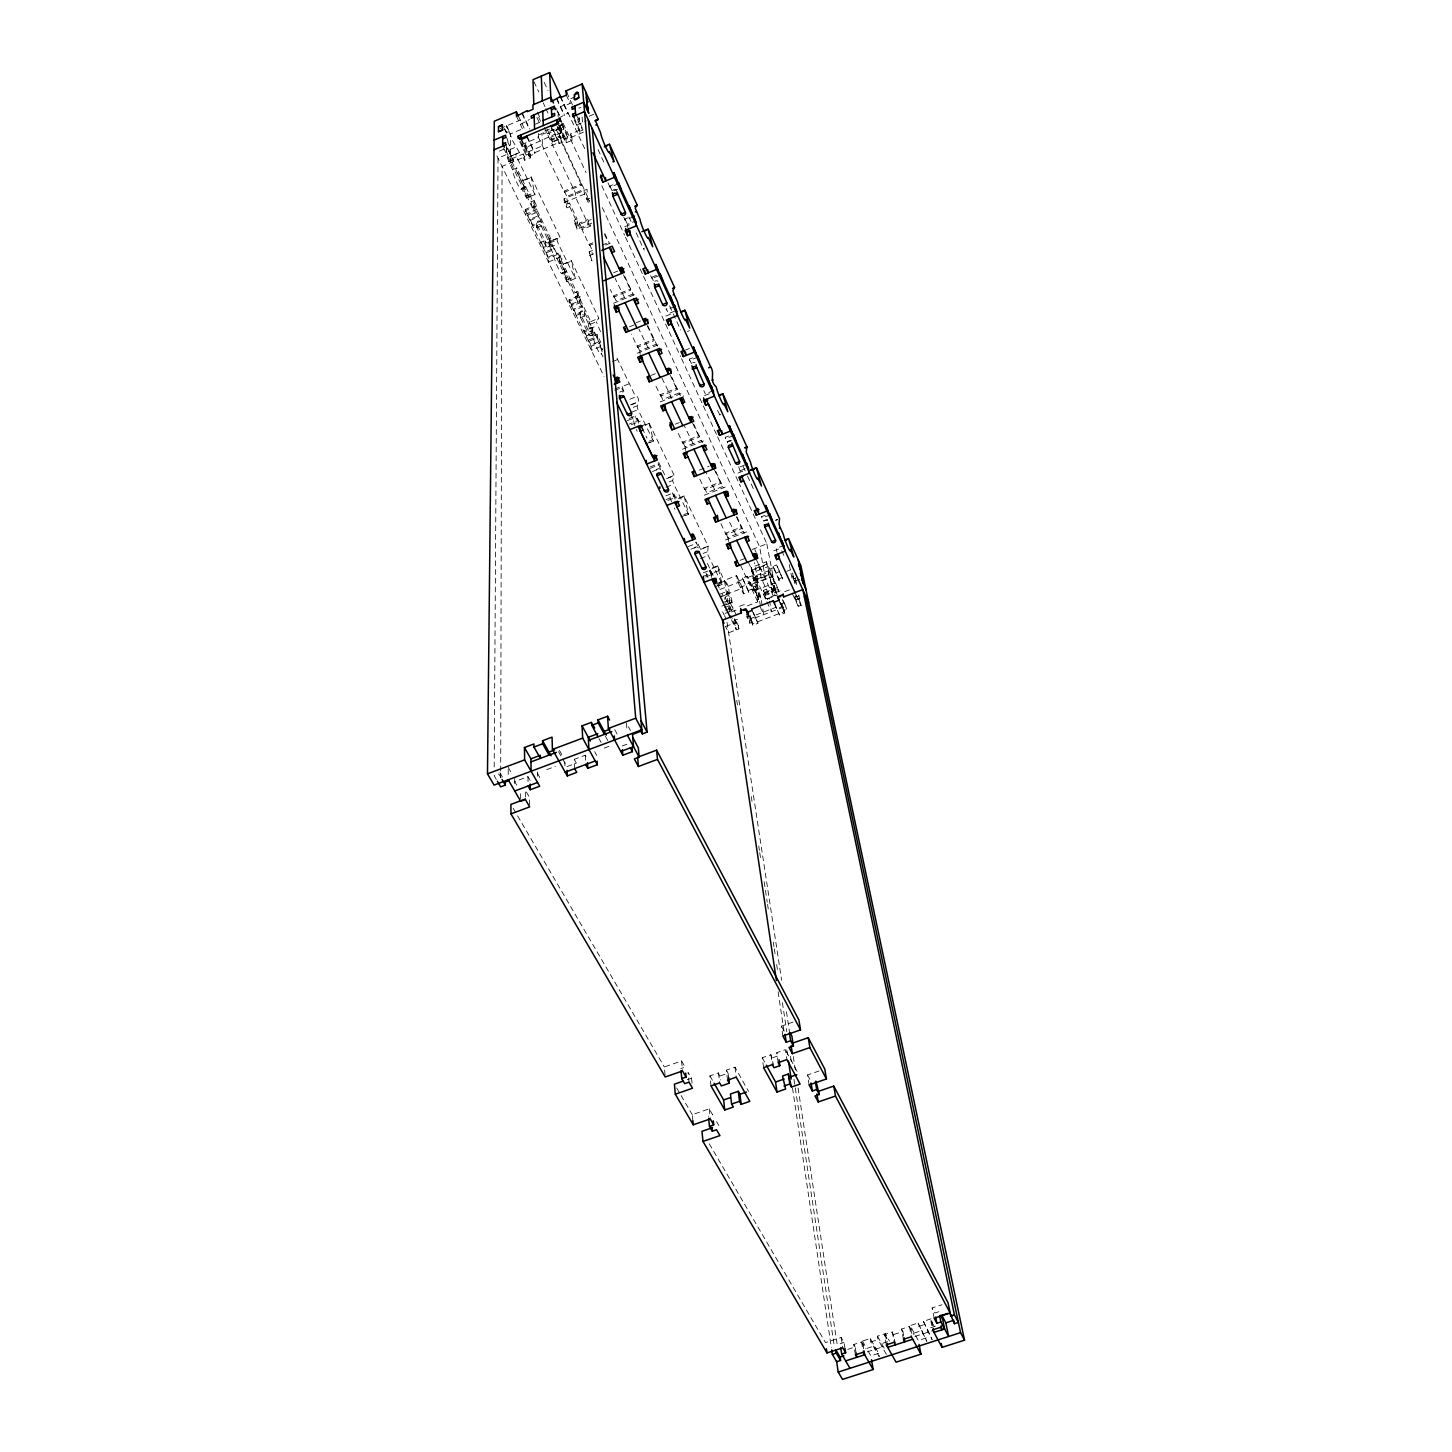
<?xml version="1.0" encoding="UTF-8"?>
<svg xmlns="http://www.w3.org/2000/svg" width="1452" height="1452" viewBox="0 0 1452 1452"><rect width="100%" height="100%" fill="white"/><g stroke="black" fill="none" stroke-linecap="round" stroke-linejoin="round"><path stroke-width="0.75" stroke-dasharray="5 3.75" d="M500.668 777.8L500.686 773.281M500.686 771.012L502.065 166.381L523.264 157.488L523.192 153.948L510.687 159.212L531.232 201.774L531.323 205.44L534.191 204.242L534.082 200.594L531.232 201.774M494.188 766.983L498.036 158.123L509.634 153.24L506.403 144.238M526.64 197.98L522.829 180.502L531.16 177.017L534.971 194.568L526.459 198.035L521.558 188.415A11.035 1.633 67.3 0 1 517.093 183.188A11.035 1.633 67.3 0 1 512.52 169.721L507.311 157.796L519.344 152.387L513.028 141.407L506.621 125.816L506.585 132.404M531.16 177.017L559.982 237.166L556.987 239.943L558.276 243.736L575.301 278.475L571.271 260.779L598.805 318.151L596.3 321.781L589.185 324.667M728.214 603.742L731.808 601.999L733.006 608.606A2.051 1.089 -25.7 0 1 731.282 610.439M557.895 238.255L551.742 240.796L516.749 167.942L512.52 169.721M719.811 414.818L716.163 407.522M641.203 426.071L649.062 422.968L674.182 475.403L672.603 480.558L673.855 484.188L688.575 514.317L684.055 496.04L708.122 546.188L707.56 554.138L722.243 584.394L717.56 565.863L709.992 568.767L711.625 575.137M602.997 356.847L601.237 353.235A10.4 1.506 68 0 1 597.48 349.279A10.4 1.506 68 0 1 592.997 336.192L588.187 325.357L590.764 321.509L557.84 253.174L548.257 256.95L548.493 261.995M649.461 442.751L653.527 441.027L649.062 422.968M590.728 321.672L598.805 318.151M653.491 441.154L638.045 409.682C634.978 404.709 642.528 398.774 634.778 394.871L615.503 355.068M575.301 278.475L567.079 281.851L562.305 272.704A10.709 1.579 67.7 0 1 558.203 268.166A10.709 1.579 67.7 0 1 553.684 254.88L548.693 243.646L551.742 240.796M567.079 281.851L563.104 264.137L571.271 260.688M519.326 152.569L515.787 154.239L516.386 156.417L534.971 194.568M716.871 584.212C735.837 570.219 725.746 612.417 732.425 618.407M580.945 107.521L579.003 108.101M500.232 128.52L520.27 120.044L520.342 124.491L529.454 119.518M575.428 96.703L569.801 99.081L570.11 103.455L564.411 105.869L564.338 104.762L554.864 109.898M507.238 132.404L509.362 131.515M510.705 162.751L510.469 133.947L524.136 128.175L518.346 115.96M535.153 124.273L541.396 121.641M558.675 118.12L568.131 112.984L568.204 114.091L560.599 97.611M544.79 131.043L549.909 128.883M499.397 151.099L504.552 148.939M539.109 134.764L541.977 133.566L542.449 145.853L526.041 152.75L526.078 155.11L528.982 153.894L523.464 142.223M514.553 147.632L508.254 150.282L507.51 148.939M589.203 116.178L595.574 113.492M505.605 144.91L513.536 161.571L509.525 150.917L506.639 152.133L506.621 147.759M579.13 118.211L579.402 121.496L576.39 122.767L576.644 125.035M522.121 146.797L525.061 145.563L525.116 147.904L555.19 134.056L555.245 135.218L561.089 132.767L560.908 130.462M557.114 126.27L559.437 131.243L563.866 129.228L563.685 126.941L547.222 133.874L547.005 128.883M576.553 125.072L586.408 120.915M560 125.053L562.45 132.332L550.907 137.178L551.143 142.205L567.569 135.29L562.178 123.565M508.382 157.361L517.202 153.476M560.98 138.612L559.692 135.835L551.016 139.483L552.304 142.26L560.98 138.612L557.223 128.538M552.304 142.26L552.196 139.936L560.853 136.306M558.929 127.104L566.207 142.768L572.052 140.318L570.509 134.056L583.123 128.738M513.518 159.194L510.632 160.41L504.316 147.124M574.32 119.971L580.419 133.457L580.237 131.152L583.159 129.918M508.617 161.662L516.041 158.54M551.306 126.814L559.165 143.603L564.991 141.134L564.81 138.829L567.714 137.613L567.569 135.29M530.289 154.275L530.379 157.814L524.571 160.246L524.499 156.707L530.289 154.275L523.809 140.699M566.207 142.768L565.99 139.265L571.798 136.833L570.509 134.056M521.123 139.537L529.091 156.235L534.899 153.785L534.862 152.605L559.093 142.423L551.252 125.671M570.763 137.523L583.414 132.205M524.971 180.066L531.214 177.453M521.558 188.415L525.769 186.655A11.053 1.615 67.3 0 1 521.322 181.427A11.053 1.615 67.3 0 1 516.749 167.942M521.268 189.286L525.479 187.526M526.459 195.929L533.81 192.844M526.659 197.817L534.009 194.749M564.374 192.281L564.302 191.065L581.49 183.914L581.58 185.112L564.374 192.281L536.931 134.201M534.082 200.594L536.677 205.948L536.786 209.632L525.334 214.388L525.225 209.487L533.773 205.93L538.529 216.947L529.998 220.486L529.98 219.252L538.492 215.713L541.052 221.031L541.251 225.968L549.763 243.646A2.341 2.16 1.6 0 1 548.602 246.477A2.341 2.16 1.6 0 1 545.516 245.388L545.353 241.631L536.859 224.025A2.341 2.178 2.9 0 1 538.02 221.14A2.341 2.178 2.9 0 1 541.124 222.265L549.618 239.87A2.323 2.16 1.7 0 1 548.457 242.72A2.323 2.16 1.7 0 1 545.371 241.631L541.124 243.391L541.07 242.139L549.546 238.636L554.247 249.508L545.789 252.993L545.734 251.74L554.174 248.256L556.697 253.483L556.951 258.529L577.751 301.58L577.406 296.408L569.057 299.82L569.384 304.993L580.564 300.437L577.842 291.453L575.046 292.578L575.301 296.462L578.096 295.319L577.842 291.453M536.677 205.948L525.279 210.703L548.33 258.202L559.601 253.555L562.305 262.576L559.492 263.738L559.292 259.926L562.106 258.783M592.87 244.027L589.476 245.424L582.016 229.652L590.547 226.131L587.951 219.597L579.439 223.118L579.784 228.073L567.133 201.302L566.843 196.456L584.013 189.323L584.376 194.132L589.748 205.639M564.302 202.481L564.102 198.833L587.007 189.304L587.298 192.934L564.302 202.481L566.861 207.872L569.728 206.674L569.493 203.008L566.643 204.206L566.861 207.872M536.387 212.5L527.856 216.039L527.82 214.823L536.351 211.284M618.643 183.678L610.022 187.254L609.894 186.056L616.791 183.188M589.821 198.325L586.953 199.523L586.662 195.893L589.476 201.919M549.546 238.636L549.763 243.646L545.498 245.388L536.968 227.746L536.841 224.025L532.575 225.804L532.557 224.57L541.052 221.031M614.087 190.72L617.536 189.304M591.781 223.118L576.97 229.234L574.212 220.214L577.061 219.034L569.493 203.008M574.447 223.917L577.315 222.737L577.061 219.034M576.97 229.234L576.716 225.514L591.218 219.524M551.778 240.56L559.982 237.166M582.016 229.652L581.925 228.418L590.438 224.897M549.709 242.956L556.987 239.943M552.141 245.134L543.665 248.637L543.629 247.385L552.087 243.882M549.963 247.185L557.241 244.172M633.725 216.729L625.177 220.25L625.032 219.034L631.874 216.203M627.845 227.619L627.464 224.316L634.288 221.503M624.741 226.73L632.328 223.608M589.476 245.424L589.385 244.19L592.761 242.793M548.475 262.013L559.8 257.349L559.601 253.555M602.017 245.225L608.787 242.448M589.167 251.813L591.926 260.815L589.167 251.813L593.269 250.107M605.611 245.043L611.782 242.502M565.209 263.665L571.344 261.142M589.458 255.588L593.578 253.882M562.305 272.704L566.443 271.016A10.709 1.561 67.7 0 1 562.36 266.46A10.709 1.561 67.7 0 1 557.84 253.174M562.087 273.702L566.226 271.996M567.006 279.873L574.23 276.915M636.158 232.756L643.399 248.582L644.452 248.147M613.688 272.704L617.772 271.034M580.31 296.553L569.148 301.09L591.091 346.284L600.275 342.581M579.856 301.49L579.947 302.778L571.598 306.19L571.525 304.884L579.856 301.49L577.406 296.408M581.907 305.719L581.998 307.007L573.649 310.401L573.576 309.113L581.907 305.719L584.339 310.764L584.72 315.991L592.815 332.798A2.269 2.069 -2.8 0 1 591.672 335.503A2.269 2.069 -2.8 0 1 588.677 334.468L580.546 317.679L580.274 313.759A2.269 2.069 -2.1 0 1 581.453 311.018A2.269 2.069 -2.1 0 1 584.448 312.053L592.543 328.824A2.269 2.051 -2.7 0 1 591.381 331.546A2.269 2.051 -2.7 0 1 588.387 330.511L584.23 332.199L584.14 330.875L592.416 327.517L596.935 337.989L588.659 341.329L588.568 340.004L596.826 336.664L602.562 352.981M658.682 275.771L651.93 278.53L651.767 277.259L658.5 274.501M613.869 297.061L613.742 295.772L630.495 288.948L630.64 290.237L613.869 297.061L610.239 289.402M592.815 332.798L588.659 334.486L588.369 330.511L580.292 313.759L576.099 315.465L576.027 314.158L584.339 310.764M632.872 294.048L616.138 300.854L613.742 295.772M613.506 303.268L635.849 294.175M589.439 328.824L596.572 325.938M594.939 333.833L586.644 337.191L586.554 335.866L594.83 332.508M592.997 336.192L597.062 334.541L600.711 342.109M674.708 306.517L666.341 309.911L666.159 308.604L668.465 313.65L676.832 310.274M636.339 322.671L640.495 320.983M629.46 326.809L637.537 323.56M600.602 346.574L591.363 350.295L590.982 344.977L599.24 341.637M665.851 316.082L673.292 313.087M637.555 347.246L637.41 345.921L653.963 339.26L654.126 340.567L637.555 347.246L631.402 334.196M612.508 361.621L618.498 359.225M640.15 354.415L639.733 350.858L656.268 344.197M687.395 331.51L689.41 330.693M637.174 353.272L659.244 344.396M685.217 350.132L689.355 348.48M614.777 388.991L620.893 386.541L623.217 391.368M697.831 357.156L689.555 360.477L689.355 359.134L697.613 355.831M624.142 385.76L630.077 383.382M651.295 375.324L655.397 373.69M614.886 390.352L621.02 387.902L620.893 386.541M634.451 397.412L628.516 399.772L627.899 398.665M630.894 404.672L638.789 401.623M630.876 404.963L636.793 402.603M660.606 396.033L660.424 394.672L676.777 388.156L676.959 389.517L660.606 396.033L654.616 383.346M633.272 407.377L636.775 405.979M679.028 392.966L662.693 399.463L660.424 394.672M631.802 412.15L637.047 410.063M660.188 401.895L681.986 393.22L683.475 396.432M629.079 418.521L635.159 416.107L637.446 420.844L629.351 424.057M627.191 420.699L635.304 417.486L635.159 416.107M634.96 425.618A10.11 1.452 68.4 0 1 633.453 419.864L637.428 418.285L639.388 422.332M713.495 390.642L705.309 393.891L703.839 390.679M631.293 424.728L640.296 421.153M704.619 395.616L710.082 393.438M645.214 425L649.153 423.44M675.398 424.147L679.336 422.586M649.098 441.263L652.565 439.883M645.614 443.949L652.529 441.208M719.756 414.982L720.755 414.582M752.19 549.473L766.928 543.81L739.413 484.133M683.003 443.477L682.803 442.08L698.957 435.709L699.174 437.106L683.003 443.477L677.304 431.389M685.544 450.483L685.017 446.744L701.153 440.392M682.567 449.194L704.093 440.718M650.151 466.909L658.155 463.769L660.37 468.379L652.384 471.519M733.605 435.564L725.51 438.74L725.256 437.361L733.351 434.166M650.296 468.324L658.319 465.166L658.155 463.769M731.445 440.446L727.416 442.025L725.256 437.361M668.374 477.672L674.182 475.403M666.45 478.743L672.258 476.456M669.172 481.882L672.603 480.558M699.356 470.067L709.084 466.255M666.032 487.255L672.875 484.569M665.996 495.804L671.967 493.462L671.786 492.028L673.982 496.566L666.051 499.67M744.694 465.039L738.669 467.399L738.415 465.983L741.21 474.368M740.52 470.575L748.542 467.453M667.993 500.414L676.832 496.965M738.07 473.043L745.221 470.267M684.037 495.931L676.36 499.161M704.801 489.633L704.601 488.217L720.555 481.991L720.791 483.407L704.801 489.633L699.247 477.889M678.356 498.671L684.128 496.421M722.679 486.547L706.743 492.754L704.601 488.217M704.347 495.205L725.619 486.91M683.874 514.625L687.776 513.119M680.879 516.93L687.667 514.28M685.653 515.46L688.575 514.317M769.869 515.006L761.937 518.074L761.665 516.622L769.578 513.572M688.266 546.533L696.125 543.502L695.907 542.05L698.049 546.442L690.208 549.473M726.036 534.572L725.8 533.12L741.555 527.022L741.809 528.474L726.036 534.572L720.628 523.119M767.672 519.562L763.698 521.087L761.665 516.622M728.523 541.433L727.888 537.53L743.624 531.468L744.313 535.352M708.122 546.188L700.517 549.11L696.651 541.088M775.658 520.106L777.582 519.38M700.536 549.437L706.235 547.222M775.695 520.415L777.619 519.689M725.528 539.999L746.564 531.886M703.077 553.448L706.924 551.96M700.481 558.512L707.197 555.934M766.819 543.847L774.243 582.252L779.307 580.31L773.19 566.244L776.602 564.937L782.719 579.003L776.602 564.937M711.988 568.549L717.651 566.371M703.312 572.76L709.157 570.509M740.103 560.345L746.364 557.931M703.258 576.353L711.026 573.358L709.629 570.473M784.08 545.317L776.221 548.348L776.983 552.25M714.021 572.487L719.684 570.309L724.403 581.326M705.545 577.025L713.858 573.849M773.862 550.816L780.16 548.402M758.271 588.332L752.354 575.754L751.174 567.587L766.329 561.779L773.154 576.48L757.254 582.561L758.271 588.332L753.225 590.256L747.054 576.244L742.426 578.023L748.615 592.017L743.569 593.941L737.598 581.399L736.654 575.627L724.439 580.31L729.158 610.076L732.97 608.624L728.94 600.257L721.335 603.161M751.664 570.455L766.856 564.647L766.329 561.779M718.994 583.232L724.657 581.072M718.159 584.557L721.499 583.287M714.674 586.844L721.335 584.303M718.431 585.846L722.243 584.394M737.598 581.399L742.662 579.457M747.29 577.678L752.354 575.754M773.19 566.244L773.462 567.678L768.38 569.62L778.817 591.962L776.275 592.924L770.377 580.255L772.936 579.275L772.373 576.353L751.991 584.158L758.452 599.712L760.993 598.732L755.04 586.1L752.499 587.08M719.956 589.439L739.631 581.907L740.593 587.679L750.012 582.542L750.267 583.976L755.33 582.052L754.314 576.299L770.232 570.2L771.321 575.954L779.524 571.271L779.797 572.705M753.025 578.15L768.289 572.324L769.288 574.429L754.024 580.274L753.025 578.15L760.467 595.81L763.825 614.613L759.178 604.758M753.534 581.072L768.834 575.21L768.289 572.324M719.974 594.122L727.525 591.236L728.523 593.323L720.972 596.209M736.654 575.627L742.607 588.151L722.987 595.647L722.243 594.086M786.639 571.344L790.723 569.783M720.41 597.044L727.978 594.14L727.525 591.236M748.615 592.017L748.361 590.565L752.971 588.804L747.054 576.244M779.016 578.876L782.428 577.569M760.485 606.283L758.017 592.434L755.476 593.396L754.967 590.474L757.508 589.494M754.967 590.474L775.332 582.706L775.876 585.628L773.317 586.59L774.533 592.979L781.848 590.238M774.533 592.979L771.557 586.608L774.134 585.628L777.092 591.999M721.771 606.119L729.394 603.215L728.94 600.257M771.121 587.425L772.682 592.525L764.932 595.465L763.933 593.342L763.407 590.365L771.121 587.425L774.588 594.848M794.262 580.981L793.3 578.858L799.072 576.644M724.693 607.481L730.41 605.303L729.394 603.215M774.134 585.628L774.696 588.568L764.405 592.489L765.567 598.95L776.021 594.975M799.635 579.33L793.845 581.544L794.807 583.668M763.933 593.342L771.684 590.383M758.452 599.712L757.926 596.772L778.254 589.022L772.373 576.353M725.111 610.203L730.828 608.025L729.83 605.92L732.715 613.942M739.649 606.301L744.803 604.341M729.812 611.564L723.695 613.906L725.964 618.606M731.372 611.964L738.796 609.132M747.381 605.865L757.817 601.89L755.04 586.1M784.697 591.672L790.324 589.53M767.382 598.859L777.655 594.957M795.351 599.985L794.661 597.008L797.33 596.01L800.27 602.398L797.692 603.379L798.291 606.373L806.604 603.233M734.839 620.276L737.398 619.314M795.877 595.846L796.368 596.917L798.945 595.937M746.727 616.828L749.341 615.83L752.372 622.164L749.795 623.144L746.764 616.81M781.176 603.76L783.79 602.762L783.173 599.767L786.766 609.132L784.171 610.112L781.212 603.742L781.775 606.755L776.602 608.715L776.312 607.208L754.768 615.394L755.022 616.9L749.849 618.861L749.305 615.848M725.583 626.465L735.874 622.563L735.402 619.532L732.752 620.53L735.874 626.81L738.433 625.848L735.402 619.532L735.801 622.581M795.279 600.003L805.751 596.028M749.795 623.144L749.286 620.131L786.167 606.137M738.433 625.848L738.923 628.879L728.614 632.782L725.673 626.738M746.818 612.49L752.88 625.213L758.035 623.253L751.737 609.005M773.607 602.308L779.579 615.085L784.752 613.125L781.866 603.379M530.107 780.377L527.965 776.657L514.68 781.612L517.656 786.73M546.751 769.614L555.39 766.402M574.665 768.634L574.266 759.342L585.229 755.24L587.298 758.997M604.177 748.143L610.566 745.765M622.109 745.983L627.827 743.86M665.052 1074.988L664.381 1066.966L681.587 1060.976L685.126 1067.093L680.825 1068.599M782.882 1036.02L781.43 1026.147L793.101 1022.063M687.268 1079.707L691.551 1078.219L688.03 1072.139L689.01 1082.157M710.99 1085.896L709.919 1075.878L718.504 1072.901L720.664 1079.943M727.543 1080.161L726.381 1070.16L734.984 1067.166L748.506 1091.359M763.607 1067.674L762.264 1057.709L770.921 1054.715L773.716 1065.732M778.181 1062.628L776.747 1052.682L785.423 1049.669L786.911 1059.597M720.21 1075.932L728.087 1073.209L726.381 1070.16M772.573 1057.782L778.417 1055.749L776.747 1052.682M692.858 1120.744L692.259 1114.7L709.229 1108.856L712.642 1114.773L708.394 1116.225M809.109 1084.934L807.53 1074.97L819.019 1071.013M845.01 1348.672L844.029 1342.483L841.162 1337.492L825.48 1342.592L708.83 1143.051M934.162 1318.216L932.111 1307.962L942.076 1304.731M840.109 1343.753L844.029 1342.483M938.809 1311.737L934.834 1313.025L932.111 1307.962M863.722 1348.89L862.434 1341.049L870.274 1338.508L878.642 1353.3L879.222 1356.712L870.837 1341.92L870.274 1338.508M886.392 1354.407L878.043 1339.597L877.462 1336.185L885.303 1333.644L889.459 1341.067M911.638 1333.39L910.168 1325.585L918.063 1323.026L926.83 1341.358L918.063 1323.026M923.381 1321.302L932.13 1339.651L923.381 1321.302L931.277 1318.743M855.391 1354.843L853.74 1344.516L861.58 1341.975L865.338 1348.581M886.319 1344.842L884.522 1334.551L892.399 1332.01L895.249 1342.719M903.416 1339.325L901.547 1329.034L909.442 1326.493L913.998 1334.805M847.768 1349.398L855.155 1347.002L856.154 1353.191M870.837 1341.92L878.043 1339.597M893.779 1334.497L902.908 1331.538L904.052 1337.709M918.699 1326.42L924.035 1324.696M887.517 1341.702L881.636 1343.608L882.235 1347.02M914.252 1333.063L922.129 1330.522L922.782 1333.916M935.306 1326.257L927.429 1328.798L928.1 1332.21M867.225 1351.866L883.832 1346.494M914.905 1336.457L931.767 1331.012M878.642 1353.3L870.855 1355.805L867.697 1350.287M926.176 1337.964L918.317 1340.486L910.168 1325.585M731.935 602.126C732.117 591.2 720.501 595.883 726.182 603.796A2.051 1.089 -25.7 0 0 728.251 604.177A2.051 1.089 -25.7 0 0 729.975 602.344M644.307 250.161L643.399 248.582M496.312 779.434L494.134 775.713L498.835 773.952L502.083 779.543M513.191 808.31L664.381 1066.966M676.65 1087.984L680.008 1093.701M681.115 1095.607L692.259 1114.7M499.924 772.718L503.172 778.29M508.2 767.346L512.52 774.787M526.35 791.957L529.526 797.475L529.653 805.025M716.58 1121.616L718.831 1125.518M853.74 1344.516L855.155 1347.002M862.434 1341.049L866.663 1348.454L874.467 1345.931L875.048 1349.344M537.349 773.117L539.472 776.856L539.563 780.613M709.919 1075.878L713.077 1081.431M877.462 1336.185L885.793 1350.995M559.456 750.394L562.596 756.02M558.512 751.573L561.652 757.218M562.704 759.087L566.915 766.62L576.335 763.099L574.266 759.342M884.522 1334.551L888.225 1341.176M901.547 1329.034L902.908 1331.538M594.685 751.682L596.754 755.457M762.264 1057.709L765.331 1063.318M599.023 738.669L601.074 742.462M605.43 736.255L608.515 741.954M614.759 729.648L617.808 735.347M786.439 1051.557L797.547 1072.211M934.199 1326.311L930.605 1319.632L931.821 1325.785M781.43 1026.147L784.77 1032.39M807.53 1074.97L810.76 1080.996M628.462 726.78L630.495 730.592M753.261 488.507L747.018 474.913M496.893 155.872L604.014 376.34M630.912 414.6L633.453 419.864M722.624 611.818L724.258 615.176M525.225 209.487L527.82 214.823M529.98 219.252L532.557 224.57M541.07 242.139L543.629 247.385M545.734 251.74L548.257 256.95M569.057 299.82L571.525 304.884M573.576 309.113L576.027 314.158M584.14 330.875L586.554 335.866M588.568 340.004L590.982 344.977M725.201 597.679L728.214 603.941L731.99 602.489L727.978 594.14M642.183 428.086L647.029 438.159M658.682 462.317L665.47 476.419M675.997 498.272L673.183 492.446A9.874 1.379 68.7 0 0 675.071 499.161M707.433 563.467L713.023 575.464M717.832 585.047L719.248 587.969M734.276 619.405L738.923 628.879M559.292 259.926L575.046 292.578M579.947 302.778L581.998 307.007M503.644 148.177L533.9 210.83L533.773 205.93M731.427 619.75L736.309 629.878L734.331 617.3M717.56 565.863L719.684 570.309M506.585 125.834L510.469 133.947M724.439 580.31L727.434 586.572M504.679 128.919L506.639 133.021M504.443 128.738L506.203 132.386M600.529 331.637L596.3 321.781M506.403 136.887L509.579 145.817L506.403 139.192M736.164 614.74L733.895 610.022L734.367 613.016M520.524 141.116L526.041 152.75M746.274 613.797L749.286 620.131M519.762 141.77L526.078 155.11M523.192 153.948L524.499 156.707M523.264 157.488L524.571 160.246M526.931 135.925L534.862 152.605M526.949 137.087L534.899 153.785M751.991 610.53L758.035 623.253M516.458 116.287L523.264 130.607M750.085 615.448L752.88 625.213M521.105 138.376L530.379 157.814M747.326 612.562L752.626 623.688L784.461 611.619L779.996 602.035M564.102 198.833L566.643 204.206M574.212 220.214L576.716 225.514M522.121 112.784L529.853 129.137M742.426 578.023L748.361 590.565M522.139 113.891L527.947 126.179M751.991 584.158L757.926 596.772M564.302 191.065L566.843 196.456M579.439 223.118L581.925 228.418M589.385 244.19L591.853 249.417L592.253 254.445M637.41 345.921L639.733 350.858M682.803 442.08L685.017 446.744M725.8 533.12L727.888 537.53M740.556 565.318L758.234 602.78M537.385 112.113L540.961 119.754M624.505 297.46L615.031 278.294M647.991 347.536L638.826 328.987M693.076 443.568L684.455 426.18M714.711 489.651L706.344 472.789M735.747 534.499L728.541 520.052M751.174 567.587L758.053 582.252L754.532 562.577M544.264 127.54L575.428 192.88L575.754 197.726L588.35 224.534L587.951 219.597M661.967 378.264L670.842 396.214L671.35 399.863M748.379 562.305L765.984 599.839M766.91 601.8L771.557 611.673L769.633 601.255M538.656 117.14L540.58 121.224M757.254 582.561L751.356 570.001L767.309 563.902L769.288 574.429M536.895 117.503L539.781 123.638M758.743 564.683L761.175 578.15L768.09 592.906L769.233 599.168M774.823 604.014L779.579 615.085M547.64 130.244L552.196 139.936M763.407 590.365L767.745 599.64M559.637 125.616L565.99 139.265M768.834 575.21L776.493 594.086M559.347 125.671L562.45 132.332M774.696 588.568L776.911 593.36M557.822 123.729L564.81 138.829M558.748 127.722L564.991 141.134M778.798 600.329L784.752 613.125M754.786 549.528L756.147 552.45M533.991 81.711L538.765 91.966M555.989 128.883L589.494 200.703M604.812 233.518L609.586 243.773M624.904 276.606L633.526 295.065M647.882 325.847L657.447 346.356M671.804 377.139L680.407 395.597M693.82 424.329L702.423 442.787M715.818 471.519L723.477 487.926M736.872 516.64L744.531 533.065M543.193 102.802L544.972 106.613M545.861 108.537L548.547 114.254M581.58 185.112L559.837 138.539L559.692 135.835M604.613 234.48L606.464 238.437L606.355 237.202M623.452 274.845L630.64 290.237M647.156 325.629L654.126 340.567M670.189 374.979L676.959 389.517M692.568 422.968L699.174 437.106M714.366 469.649L720.791 483.407M736.454 516.985L741.809 528.474M756.202 559.31L773.317 595.992L772.682 592.525M759.269 567.55L760.249 569.656M544.155 82.292L547.967 90.514M557.514 111.06L559.419 115.162M563.231 123.384L586.1 172.697M602.308 207.618L759.559 546.642L765.585 579.366M557.023 110.679L559.692 116.414M766.856 564.647L767.836 566.752L752.662 572.56L754.024 580.274M561.525 124.182L567.714 137.613M782.265 599.567L786.766 609.132M560.526 96.504L584.702 148.739M601.8 185.765L624.578 235.151M625.522 237.22L642.601 274.246M643.545 276.316L680.571 356.557M681.514 358.608L702.405 403.892M703.349 405.943L716.635 434.747M717.578 436.798L738.469 482.082M556.679 98.137L564.302 114.599M556.751 99.226L564.374 115.706M773.462 567.678L779.307 580.31M609.894 186.056L612.381 191.446M625.032 219.034L627.464 224.316M651.767 277.259L653.327 280.672M689.355 359.134L691.606 364.035M566.734 92.383L573.576 107.285M607.952 182.752L610.022 187.254M623.815 217.31L625.177 220.25M650.623 275.662L651.93 278.53M576.299 114.762L579.402 121.496M582.397 128.248L579.312 121.532L578.967 117.267M566.316 95.179L570.11 103.455M577.569 119.463L582.288 129.7M796.186 595.157L800.887 605.393L798.763 595.048M574.139 117.685L580.237 131.152M794.752 596.99L797.692 603.379M792.32 593.596L798.291 606.373M598.061 149.502L604.413 163.404M628.916 216.947L631.674 222.936M669.608 305.846L680.643 329.931M743.061 466.31L746.074 472.862M781.739 550.798L784.497 556.806M796.658 584.593L792.701 575.936L793.3 578.858M622.146 386.559L624.923 394.327M712.133 573.213L712.75 574.683M795.297 578.168L796.585 584.412A2.069 1.089 -24.5 0 0 796.803 584.757M792.556 572.959L794.698 583.45M795.769 593.959L796.368 596.917M789.216 564.519L792.193 579.148M931.658 1320.703L932.819 1326.547M778.254 589.022L778.817 591.962M770.377 580.255L771.557 586.608M909.442 1326.493L911.366 1336.747M892.399 1332.01L894.232 1342.283M885.303 1333.644L886.682 1341.466M752.971 588.804L753.225 590.256M742.607 588.151L743.569 593.941M861.58 1341.975L863.268 1352.284M841.162 1337.492L842.759 1347.819M727.016 622.291L781.648 980.3M786.439 1011.699L789.507 1031.864M793.282 1056.53L795.333 1069.979M798.055 1087.929L837.387 1345.768M736.745 700.354L737.434 704.928M751.301 796.64L751.991 801.322M758.743 845.899L759.414 850.364M759.741 852.614L760.757 859.33M764.151 881.709L767.237 902.2M767.582 904.433L768.253 908.916M773.281 942.167L773.952 946.65M774.297 948.882L775.314 955.616M776.657 964.564L777.401 969.446M782.41 1002.624L786.803 1031.737M790.523 1056.366L791.612 1063.59M793.99 1079.29L834.501 1347.456M778.109 991.734L784.134 1032.027M786.803 1049.941L787.819 1056.657M792.502 1087.984L831.361 1347.656M711.026 573.358L711.607 577.333M770.921 1054.715L772.319 1064.661M734.984 1067.166L736.2 1077.166M728.087 1073.209L728.559 1077.202M718.504 1072.901L719.629 1082.902M709.229 1108.856L710.282 1118.929M691.551 1078.219L692.332 1086.241M681.587 1060.976L682.513 1070.959M601.745 347.917L602.072 351.91M582.107 117.031L582.633 123.474M596.826 336.664L596.935 337.989M626.447 722.987L627.082 731.118M592.416 327.517L593.033 333.543M571.798 136.833L572.052 140.318M580.092 312.997L580.346 316.935M561.888 122.876L562.015 125.126L559.147 126.324L559.437 131.243M560.163 124.563L560.29 126.814L543.175 134.038L543.084 131.769M558.058 114.617L558.167 116.85M559.093 142.423L559.165 143.603M585.229 755.24L585.7 764.514M551.615 128.175L551.724 130.426M554.174 248.256L554.247 249.508M549.818 240.669L549.981 244.426M564.774 761.846L564.937 765.984M538.383 133.475L538.51 137.541L522.067 144.456L522.157 146.779M538.492 215.713L538.529 216.947M536.659 223.227L536.768 226.948M528.982 153.894L529.091 156.235M537.331 772.119L537.422 776.275M527.965 776.657L528.111 786.022M525.315 791.993L525.406 799.526M520.633 793.736L520.687 799.38M514.661 778.508L514.716 784.752M509.525 150.917L509.543 153.277M506.712 148.721L506.73 152.097M508.218 769.415L508.236 775.64M795.097 578.604A2.069 1.089 -24.6 0 1 793.663 578.059M637.156 431.226A10.11 1.452 68.4 0 1 636.393 429.447M638.626 423.095A10.11 1.434 68.4 0 1 637.428 418.285M602.671 349.841A10.4 1.488 68.1 0 1 601.927 348.407M600.801 346.03A10.4 1.488 68.1 0 1 597.062 334.541M675.017 509.235A9.874 1.398 68.7 0 1 674.345 508.055M671.496 501.648A9.874 1.398 68.7 0 1 669.445 494.987M707.941 577.533A9.656 1.343 69 0 1 705.835 572.596M711.444 575.355A9.656 1.325 69 0 1 709.338 570.2M619.75 392.167A2.214 1.978 -4.8 0 1 622.89 392.113M656.558 469.903A2.178 1.888 -6.6 0 1 660.569 469.776M694.346 548.039A2.124 1.815 -7.9 0 1 698.267 547.912M692.677 362.891A2.232 1.997 -9.6 0 1 695.145 362.837M612.671 190.557A2.341 2.214 -4.8 0 1 616.574 190.521M654.779 281.325A2.287 2.105 -8 0 1 658.01 281.307M727.488 442.733A2.178 1.924 -10.5 0 1 730.919 441.009M764.224 520.796A2.142 1.833 -11.2 0 1 767.745 520.723M541.215 225.968L536.95 227.746A2.341 2.178 2.8 0 1 538.148 224.86A2.341 2.178 2.8 0 1 541.251 225.968M584.702 315.991L580.528 317.698A2.287 2.087 -2.1 0 1 581.726 314.939A2.287 2.087 -2.1 0 1 584.72 315.991"/><path stroke-width="1.5" d="M502.664 146.144L502.682 136.47M502.737 129.791L502.102 124.709L498.526 126.596L498.49 131.733L502.701 129.954L498.417 131.624M588.369 120.099L641.838 729.793L494.079 785.096L487.473 773.825L494.297 121.242L516.404 111.877L518.346 115.96M750.539 469.976L756.383 467.689L761.483 485.966L757.69 477.998A9.928 1.016 68.8 0 1 755.04 474.985A9.928 1.016 68.8 0 1 750.502 462.208L746.183 452.044L746.945 446.962L744.967 447.652M641.857 231.667L648.064 229.126L652.728 246.767L648.245 237.438A10.781 1.162 68.1 0 1 644.67 232.629A10.781 1.162 68.1 0 1 639.987 219.325L635.141 207.945L637.228 205.331L635.141 206.111M578.84 97.611C568.512 107.085 578.114 81.439 578.84 97.611L574.502 99.444M637.21 205.476L635.141 206.347M560.98 97.284L549.6 72.6L533.029 79.66L533.81 104.49M549.6 72.6L551.034 101.658L560.526 96.504L560.599 97.611L566.316 95.179L566.026 90.841L582.179 83.998L598.17 119.227L596.046 120.117M498.435 126.905L502.701 125.108M574.157 94.852L578.477 93.037M555.735 109.644L554.192 106.323L531.269 116.033L531.323 118.265L534.191 117.049M551.433 109.771L554.319 108.537L554.192 106.323M551.687 114.617L554.573 113.401L554.7 115.652L543.102 120.552M494.061 140.118L505.605 135.236L505.605 137.541L502.719 138.757M575.155 108.174L572.251 109.408L572.088 107.158L583.722 102.239L588.804 113.419L587.334 108.392M521.087 137.214L518.183 138.448L518.146 136.125L559.837 118.519L561.398 121.877M808.673 602.453L584.503 111.641L572.76 116.596L572.596 114.309L575.518 113.074M557.042 122.041L559.964 120.806L559.837 118.519M493.952 149.828L505.605 144.91L505.605 142.568L502.719 143.784L504.316 147.124M521.105 138.376L557.114 123.202M594.957 120.77L598.151 119.427L595.556 120.952L600.602 132.767A11.108 1.198 67.8 0 0 605.339 146.271A11.108 1.198 67.8 0 0 609.259 151.752L613.978 161.608L609.531 144.311L637.228 205.258M595.81 125.017L596.881 124.563M604.776 146.216L609.513 144.22M604.322 146.87L607.499 145.545M612.962 161.825L614.033 161.372M603.288 175.474L600.402 176.672L602.907 182.117L614.505 177.307L613.978 172.552L616.592 179.159M616.882 191.773L625.395 212.409L621.111 214.17L612.871 196.274L612.472 192.662M635.377 211.919L636.43 211.502M627.591 235.732L627.173 232.011L630.005 230.832L630.44 234.552L627.591 235.732L625.159 230.451L636.611 225.732L633.58 215.495L633.725 216.729M644.016 231.267L646.086 230.414M601.836 250.488L612.163 246.259L614.613 251.505L611.764 252.666L611.401 248.909M619.078 268.311L621.91 267.15L624.324 272.341L603.814 280.726M619.822 270.199L623.906 268.529M645.686 267.731L642.855 268.874L645.251 274.065L656.576 269.437L655.887 264.373L658.409 270.798M616.283 312.234L615.902 308.332L618.697 307.207L619.078 311.109L616.283 312.234L613.887 307.171L636.303 298.059L638.68 303.159L635.885 304.285L635.432 300.401L638.227 299.275M672.494 288.494L674.527 287.405L648.064 229.126M673.147 294.883L674.182 294.466L677.594 301.943A10.473 1.107 68.3 0 0 682.222 315.084A10.473 1.107 68.3 0 0 685.471 319.259L689.718 328.098L684.872 310.22L680.825 311.853M654.271 283.666L654.798 287.496L662.602 304.539L666.831 302.815L658.736 283.866M626.248 326.264L623.471 327.39L625.848 332.399L648.118 323.397L647.628 319.476L643.599 321.11M642.982 319.494L645.777 318.369L648.118 323.397M680.934 312.307L682.948 311.49M668.719 325.03L671.514 323.905L670.951 319.985L668.156 321.11L668.719 325.03L666.395 320.003L677.612 315.483L674.527 305.229L674.708 306.517M661.549 349.351L658.791 350.458L659.299 354.451L662.076 353.344L659.771 348.389L637.628 357.283L639.969 362.22L642.728 361.112L642.256 357.101L639.515 358.208L639.969 362.22M614.74 378.192L617.499 377.084L619.841 381.967L614.359 384.163M615.83 379.371L619.46 377.901M671.514 323.905L683.765 350.513L680.988 351.62L683.257 356.575L694.346 352.128L693.493 346.81L695.962 353.072M649.679 375.85L646.939 376.939L649.244 381.822L671.241 373.037L670.697 368.99L666.704 370.587M666.214 369.225L668.973 368.136L671.241 373.037M708.667 367.792L710.663 366.993C715.346 373.364 708.812 380.787 716.272 386.94A10.182 1.053 68.6 0 0 720.845 399.899A10.182 1.053 68.6 0 0 723.768 403.456L727.797 411.787L722.787 393.71L718.813 395.289M712.006 380.224L713.023 379.825M623.652 395.797L631.511 412.876L627.427 414.492L619.659 398.465L619.369 395.38M696.415 366.739L704.038 384.018L699.9 385.651L691.878 365.813M662.983 410.825L665.706 409.736L665.161 405.616L662.457 406.687L662.983 410.825L660.696 406.015L682.567 397.322L684.818 402.15L682.077 403.22L681.496 399.118L683.402 403.22M629.896 429.629L640.749 425.327L643.036 430.064L640.332 431.153L652.474 456.237L655.161 455.166L657.411 459.848L646.648 464.077L646.231 460.32M642.583 425.89L639.878 426.961L640.332 431.153M731.826 431.643L729.43 425.545L730.41 431.099L719.539 435.382L717.361 430.663L720.083 429.592L708.413 404.164L705.672 405.235L705.019 401.133L707.741 400.044M718.922 395.761L720.918 394.98M672.476 424.057L669.753 425.127L672.004 429.883L693.747 421.28L691.515 416.524L688.793 417.595M689.174 418.684L693.112 417.141M653.346 457.017L656.921 455.601M687.449 452.788L684.763 453.841L685.362 458.07L688.048 457.017M706.271 445.383L703.585 446.454L704.238 450.665L706.942 449.594L704.746 444.911L683.148 453.405L685.362 458.07M661.059 474.06L657.03 475.639L664.471 490.957A2.178 1.888 -6.9 0 0 667.321 491.883A2.178 1.888 -6.9 0 0 668.483 489.397L660.95 472.989M745.003 447.942L746.963 447.162M694.637 470.956L691.951 472.009L694.147 476.619L715.618 468.216L714.928 463.968L711.044 465.493M710.754 464.64L713.458 463.569L715.618 468.216M668.465 489.397L664.471 490.957L664.363 489.868M735.529 463.152L739.558 461.573M750.648 470.466L754.55 468.942M666.74 505.441L677.394 501.285L679.572 505.822L676.922 506.857L676.36 502.537L679.01 501.503M742.861 476.601L740.193 477.635L740.956 481.901L743.642 480.866M709.139 498.708L706.489 499.742L707.142 504.062L709.792 503.027M725.074 492.5L727.724 491.466L728.45 495.767L725.782 496.802L725.074 492.5L726.889 496.384M716.199 516.585L713.549 517.602L715.691 522.103L736.908 513.881L736.164 509.543L731.917 511.195M732.135 510.396L734.803 509.362L736.908 513.881M690.68 535.316L693.312 534.3L695.454 538.765L684.908 542.83L684.346 538.438M756.891 509.688L754.223 510.723L756.292 515.224L766.946 511.104L765.839 505.332L768.162 511.267M759.033 509.525L755.494 510.886L756.292 515.224M698.721 551.216L705.926 566.97A2.124 1.797 -8.1 0 1 704.783 569.347A2.124 1.797 -8.1 0 1 702.042 568.476L694.945 553.847L698.866 552.323M764.787 526.894A2.142 1.833 -11.2 0 1 766.003 524.462A2.142 1.833 -11.2 0 1 768.761 525.37L775.568 540.198A2.124 1.815 -11.3 0 1 774.352 542.612A2.124 1.815 -11.3 0 1 771.611 541.723L764.805 526.894L768.78 525.352L768.344 523.192M748.615 536.314L745.983 537.331L746.764 541.705L749.395 540.688L747.326 536.26L726.236 544.391L728.341 548.802L730.955 547.803L730.247 543.393L727.615 544.409L728.341 548.802M779.361 528.129L780.323 527.748L783.3 534.282A9.71 0.98 69 0 0 787.764 546.878A9.71 0.98 69 0 0 790.178 549.419L793.79 557.005L788.581 538.692L800.941 565.863L964.527 1340.16L942.058 1347.383L932.62 1329.887L940.587 1327.309L941.949 1329.832L941.114 1325.73M702.024 568.476L705.926 566.97M771.629 541.705L775.586 540.198M784.733 540.053L788.563 538.583M784.86 540.543L786.766 539.817M737.199 560.998L734.585 561.997L736.654 566.371L757.617 558.33L756.819 553.92L752.644 555.517M752.953 554.954L755.566 553.938L757.617 558.33M715.945 578.168L716.616 582.633L714.003 583.631L713.349 579.167L715.255 583.105M776.729 559.601L779.361 558.603L778.49 554.192L775.876 555.19L776.729 559.601L774.715 555.227L785.26 551.179L782.065 540.924L782.356 542.395M743.696 610.457L746.274 609.477L748.542 614.25M780.777 596.355L778.181 597.353L778.798 600.329L773.607 602.308L773.317 600.801L751.737 609.005L751.991 610.53L746.818 612.49L746.274 609.477M740.665 608.424L741.391 612.944L722.497 620.131L776.421 980.536M779.252 600.42L777.51 596.699L782.719 594.721L783.699 596.863L802.811 589.603L954.418 1314.859L958.411 1322.409L954.436 1323.698L949.753 1312.753L951.75 1316.528M528.111 786.022L530.252 789.743L539.69 786.222L524.626 759.886L524.462 747.526L533.919 743.968L533.973 747.036L540.38 758.38L540.325 755.294L530.906 758.833L531.105 771.23M554.628 749.922L548.965 752.045L549.038 755.131L542.649 743.769L542.576 740.702L552.05 737.144L552.432 749.45L567.278 775.931L576.771 772.391L574.665 768.634M585.7 764.514L587.77 768.289L597.298 764.75L582.669 738.106L582.052 725.855L591.581 722.279L591.744 725.31L597.988 736.781M609.931 729.176L604.213 731.318L604.413 734.367L598.188 722.896L598.006 719.847L607.553 716.253L609.622 720.083M533.973 747.036L542.649 743.769M591.744 725.31L598.188 722.896M487.473 773.825L524.626 759.886M552.432 749.45L582.669 738.106M632.074 747.962L632.364 751.664L622.799 755.221L608.37 728.45L635.704 718.195L582.179 83.998M597.807 733.732L588.314 737.289L588.967 749.577M530.96 761.901L556.388 752.372M588.477 740.338L611.818 731.59M509.071 780.613L505.332 782.011L505.332 785.115L500.65 786.857L497.401 781.285M640.296 730.066L642.31 733.895L647.084 732.098L592.216 128.502M514.752 790.995L537.549 782.483M565.173 772.174L595.211 760.957M620.748 751.428L633.526 746.673L632.528 734.403L642.038 730.846L642.31 733.895M525.388 799.017L510.904 804.408L510.959 813.864L665.216 1076.985L682.513 1070.959L686.07 1077.094L681.75 1078.6L684.691 1083.664L689.01 1082.157L692.531 1088.238L675.307 1094.209L693.239 1124.792L710.282 1118.929L713.712 1124.846L709.447 1126.316L712.297 1131.199L716.544 1129.747L719.938 1135.609L702.986 1141.417L826.987 1352.919L842.759 1347.819L845.645 1352.792L841.706 1354.063L840.744 1347.873M656.613 750.158L637.628 757.218L638.408 766.493L657.484 759.396L656.613 750.158L798.927 1020.03L800.506 1029.904L782.882 1036.02L786.24 1042.282L790.632 1040.757L789.434 1032.844M632.782 737.453L638.354 747.925L639.134 757.164L634.361 758.942L638.408 766.493M510.959 813.864L529.671 806.895L525.406 799.526L520.705 801.268L508.236 779.797M682.985 1081.196L674.418 1084.172L675.307 1094.209M792.756 1043.062L808.238 1037.69L824.772 1069.035L826.442 1078.981L809.109 1084.934L812.358 1090.978L816.677 1089.49L815.371 1081.522M790.051 1032.59L791.866 1036.02L793.391 1045.93L789.017 1047.455L792.338 1053.644L809.853 1047.582L808.238 1037.69M729.267 1083.21L721.354 1085.933L719.629 1082.902L710.99 1085.896L724.766 1109.981L733.333 1107.041L731.626 1104.046L730.447 1094.009L738.288 1091.305L739.976 1094.3L741.192 1104.337L749.777 1101.378L736.2 1077.166L727.543 1080.161L729.267 1083.21L728.559 1077.202M779.851 1065.695L773.989 1067.728L772.319 1064.661L763.607 1067.674L776.983 1092.013L785.623 1089.036L782.519 1076.041L788.309 1074.026L791.449 1087.04L800.088 1084.063L786.911 1059.597L778.181 1062.628L779.851 1065.695L778.998 1059.724M724.766 1109.981L723.622 1099.944L730.011 1097.73M739.976 1094.3L746.382 1092.086M776.983 1092.013L775.568 1082.012L784.153 1079.054M789.942 1077.057L796.839 1074.68M731.626 1104.046L739.504 1101.342L738.288 1091.305M783.971 1086.023L789.797 1084.009L788.309 1074.026M712.515 1127.696L701.969 1131.308L702.986 1141.417M818.765 1091.232L833.775 1086.078L948.065 1302.789L950.171 1313.025L934.162 1318.216L936.885 1323.28L940.878 1321.992L948.628 1336.493L945.833 1322.845L941.822 1315.331L947.775 1313.407M815.933 1081.177L819.327 1094.481L815.026 1095.97L818.238 1101.959L835.481 1096.06L833.775 1086.078M832.359 1354.389L836.261 1353.119L840.563 1360.488L836.661 1361.74L832.359 1354.389L831.687 1349.906M950.461 1316.147L954.418 1314.859M836.261 1353.119L835.753 1349.688L840.036 1357.057L843.921 1355.805M945.833 1322.845L953.728 1320.304L954.436 1323.698M845.681 1360.905L864.702 1354.77L864.049 1350.85M912.727 1339.252L887.716 1347.347L887.027 1343.427M836.533 1360.887L838.221 1372.086L960.552 1332.646L964.527 1340.16M871.509 1359.744L873.142 1369.545L842.523 1379.4L838.221 1372.086M919.062 1344.407L920.931 1354.171L896.047 1362.176L886.319 1344.842L894.232 1342.283L895.63 1344.788M502.083 779.543L505.332 785.115M841.706 1354.063L849.965 1368.292M873.142 1369.545L863.268 1352.284L855.391 1354.843L856.825 1357.311L856.154 1353.191M524.462 747.526L530.906 758.833M714.13 1083.283L723.622 1099.944M739.504 1101.342L741.192 1104.337M542.576 740.702L551.07 755.802M920.931 1354.171L911.366 1336.747L903.416 1339.325L904.796 1341.811L904.052 1337.709M582.052 725.855L590.383 741.064M766.347 1065.187L775.568 1082.012M789.797 1084.009L791.449 1087.04M592.616 724.185L594.685 727.996M598.006 719.847L606.264 735.111M627.391 735.184L639.134 757.164M790.632 1040.757L793.391 1045.93M816.677 1089.49L819.327 1094.481M630.331 747.853L632.364 751.664M940.66 1315.24L942.511 1318.725M641.04 720.628L647.084 732.098M635.704 718.195L641.838 729.793M657.484 759.396L800.506 1029.904M809.853 1047.582L826.442 1078.981M835.481 1096.06L950.171 1313.025M616.537 402.095L724.04 623.289M716.616 582.633L714.529 578.295L704.093 582.306L703.258 576.353M618.171 380.878L616.61 377.647L617.1 383.074L613.234 375.052M655.542 458.36L654.053 455.256L654.707 460.901L638.027 426.398M693.421 536.895L692.005 533.937L692.804 539.781L674.708 502.319M711.897 579.312L730.465 617.735M710.663 366.993L684.872 310.22M518.146 136.125L519.725 139.446M741.391 612.944L740.375 610.82L745.548 608.842L748.052 614.178M614.305 304.956L615.902 308.332M669.953 422.55L672.004 429.883M707.142 504.062L704.982 499.506L726.327 491.193L728.45 495.767M616.646 306.045L628.589 331.292M640.35 356.194L651.948 380.751M663.401 404.945L674.672 428.812M685.798 452.371L696.778 475.584M707.614 498.49L718.286 521.087L717.379 515.297M728.831 543.393L739.231 565.391M603.578 256.95L612.98 276.969M625.05 302.633L636.938 327.916M648.645 352.854L660.206 377.447M671.586 401.696L682.821 425.599M693.911 449.176L704.837 472.426M715.618 495.386L726.236 518.019M736.745 540.344L747.09 562.378M609.277 247.439L621.456 273.52L620.912 268.438L622.527 271.869M633.453 299.221L645.287 324.54L644.652 319.313M656.957 349.515L668.446 374.144L667.72 368.754M679.79 398.429L690.971 422.369L690.154 416.851L691.624 420.009M702.006 445.982L712.896 469.286L711.988 463.624L713.422 466.691M723.622 492.264L734.204 514.934L733.224 509.144L734.621 512.139M744.658 537.294L754.949 559.365L753.897 553.466M773.317 600.801L774.823 604.014M558.73 123.656L556.915 119.754L557.169 124.346L551.306 126.814L551.252 125.671M754.586 554.936L755.947 557.84M553.484 103.019L550.816 97.284L532.902 104.871L533.029 109.281L527.348 111.677L527.312 110.57L516.458 116.287L516.404 111.877M566.026 90.841L566.97 92.91M572.088 107.158L572.723 108.555M592.888 152.805L605.829 180.919L605.502 177.725M628.044 229.253L648.1 272.903L647.646 269.509M669.209 318.859L686.034 355.468L685.489 351.91M706.198 399.354L722.261 434.311L721.626 430.609M741.536 476.256L758.979 514.189M777.365 554.21L795.242 593.106M600.892 174.912L602.907 182.117M625.558 228.49L627.173 232.011M703.548 397.939L705.019 401.133M572.596 114.309L574.139 117.685M705.672 405.235L703.458 400.443L714.42 396.087L711.298 385.833L711.534 387.176M740.956 481.901L738.832 477.309L749.595 473.116L746.437 462.843L746.709 464.259M586.971 104.127L588.423 109.118L587.171 106.341M801.359 575.137L800.379 573.014L801.958 578.041M802.52 580.727L801.558 578.604L806.06 590.038M614.087 173.732L636.139 222.029M656.032 265.643L676.995 311.581M693.711 348.135L713.731 392.004M729.648 426.942L748.778 468.869M766.093 506.784L784.352 546.787M722.787 393.71L746.927 446.871M756.383 467.689L779.506 518.636L779.052 524.154L780.323 527.748M586.372 97.338L587.824 102.293L586.572 99.535M799.489 566.226L798.509 564.102L800.088 569.093M674.182 294.466L672.857 290.709L674.545 287.496M798.074 559.546L803.137 583.668M805.751 596.028L960.552 1332.646M941.822 1315.331L944.599 1328.961L933.981 1332.391L933.2 1328.489M939.626 1315.839L940.878 1321.992M780.686 538.71L778.381 532.848L778.671 534.3M941.277 1343.481L942.058 1347.383M935.651 1317.127L936.885 1323.28M771.901 519.471L769.578 513.572L769.869 515.006M783.118 593.868L783.699 596.863M764.369 524.716L764.587 525.805M757.89 508.418L758.616 512.266M744.949 460.411L742.571 454.367L742.825 455.765M735.747 440.246L733.351 434.166L733.605 435.564M731.862 442.896L739.54 461.591A2.178 1.906 -10.7 0 1 738.324 464.114A2.178 1.906 -10.7 0 1 735.511 463.17L728.378 447.615L732.443 446.036A2.196 1.924 -10.5 0 0 729.594 445.074A2.196 1.924 -10.5 0 0 728.36 447.633M718.831 431.208L719.539 435.382M709.683 383.147L707.251 376.957L707.487 378.3M735.928 561.942L736.654 566.371M700.064 362.056L697.613 355.831L697.831 357.156M816.95 1093.955L818.238 1101.959M699.574 383.618L699.9 385.651A2.232 1.997 -9.8 0 0 702.804 386.649A2.232 1.997 -9.8 0 0 704.038 384.018M811.069 1082.992L812.358 1090.978M696.089 364.724L696.252 365.722M845.01 1348.672L845.645 1352.792M715.001 517.747L715.691 522.103M840.036 1357.057L840.563 1360.488M791.14 1045.712L792.338 1053.644M785.06 1034.369L786.24 1042.282M682.658 352.564L683.257 356.575M788.49 1061.122L791.158 1079.036M672.784 302.306L670.298 295.954L670.479 297.243M826.388 1348.799L826.987 1352.919M693.53 472.354L694.147 476.619M662.711 280.218L660.188 273.811L660.37 275.081M644.761 270.235L645.251 274.065M631.711 212.301L629.133 205.748L629.279 206.964M648.772 377.756L649.244 381.822M659.789 486.801L659.97 488.217M656.867 474.205L657.03 475.639A2.178 1.906 -6.6 0 1 658.228 473.098A2.178 1.906 -6.6 0 1 661.077 474.042M621.111 189.069L618.516 182.48L618.643 183.678M620.875 212.355L621.093 214.188A2.341 2.196 -5.6 0 0 624.16 215.295A2.341 2.196 -5.6 0 0 625.395 212.409M713.277 1120.817L713.712 1124.846M711.861 1127.151L712.297 1131.199M708.612 1118.24L709.447 1126.316M625.431 328.442L625.848 332.399M627.282 413.112L627.427 414.492A2.214 1.96 -5.3 0 0 630.331 415.49A2.214 1.96 -5.3 0 0 631.511 412.876M692.858 1120.744L693.239 1124.792M685.689 1073.101L686.07 1077.094M681.006 1070.596L681.75 1078.6M585.918 92.256L587.534 110.642M574.992 105.923L575.7 115.361M622.382 749.686L622.799 755.221M614.305 735.91L614.577 739.994M607.553 716.253L608.37 728.45M597.081 761.029L597.298 764.75M587.479 762.717L587.77 768.289M551.324 107.539L551.796 116.886M541.306 76.121L542.304 100.896M542.721 111.169L543.302 125.507M567.06 770.34L567.278 775.931M534.118 114.817L534.572 129.192M526.931 135.925L526.949 137.087L521.123 139.537L521.05 134.891M530.162 784.116L530.252 789.743M694.945 553.847A2.124 1.815 -7.9 0 1 696.107 551.433A2.124 1.815 -7.9 0 1 698.884 552.323M666.813 302.833A2.287 2.087 -8.4 0 1 665.579 305.592A2.287 2.087 -8.4 0 1 662.602 304.539M617.209 194.477L612.871 196.274A2.36 2.214 -4.8 0 1 614.087 193.352A2.36 2.214 -4.8 0 1 617.173 194.495M659.027 285.772L654.798 287.496A2.287 2.105 -8 0 1 656.014 284.719A2.287 2.105 -8 0 1 659.008 285.79M623.743 396.832L619.659 398.465A2.232 1.978 -4.8 0 1 620.821 395.833A2.232 1.978 -4.8 0 1 623.743 396.832M696.579 367.737L692.441 369.389A2.251 2.015 -9.6 0 1 693.657 366.739A2.251 2.015 -9.6 0 1 696.579 367.737"/></g></svg>
